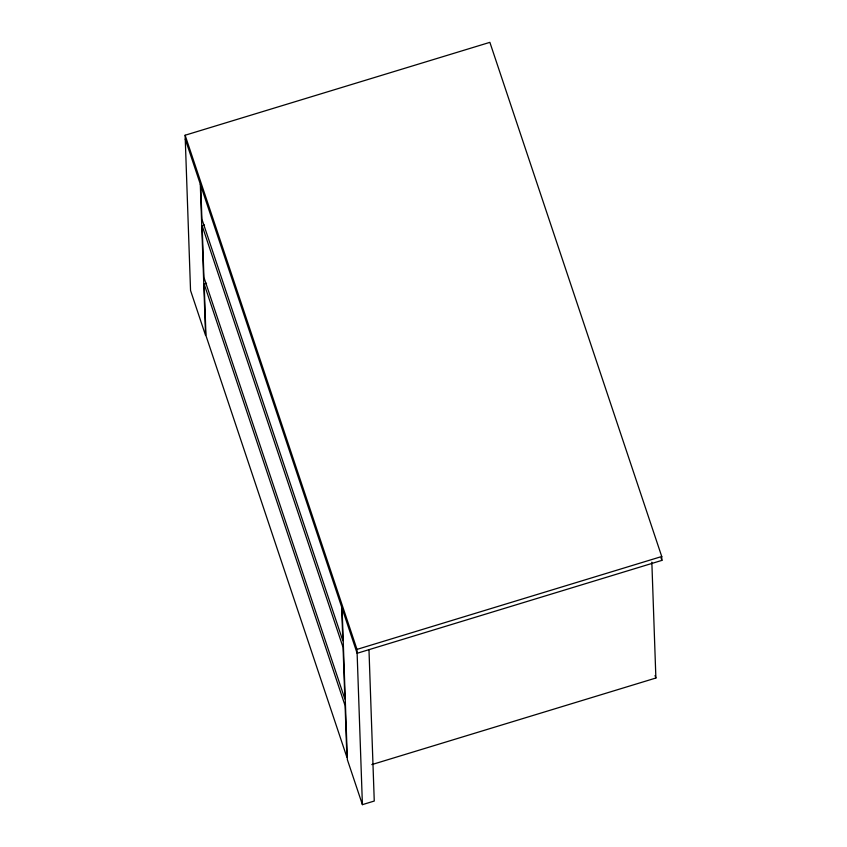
<?xml version="1.0" encoding="UTF-8"?>
<svg xmlns="http://www.w3.org/2000/svg" width="847" height="847" viewBox="0 0 847 847"><rect width="100%" height="100%" fill="white"/><g stroke="black" fill="none" stroke-linecap="round" stroke-linejoin="round"><path stroke-width="1.27" d="M200.294 184.106L205.577 335.476L190.543 290.489L185.122 135.234L489.873 42.35L661.74 556.511L661.878 560.396L357.127 653.281L185.26 139.12M202.137 225.757L343.067 647.373L344.867 698.987L203.936 277.382L202.137 225.757L204.508 225.037M204.169 284.031L345.1 705.646L346.899 757.271L205.969 335.656L204.169 284.031L206.541 283.311M368.974 649.67L374.258 801.04L362.41 804.65L356.989 649.395L661.74 556.511M371.822 764.597L655.885 678.024L651.841 562.186M661.041 557.887L661.878 560.396M655.049 675.525L655.885 678.024M185.122 135.234L356.989 649.395M362.41 804.65L347.365 759.664L342.082 608.294M341.669 607.447L342.834 640.713L201.904 219.108L200.739 185.832"/></g></svg>
